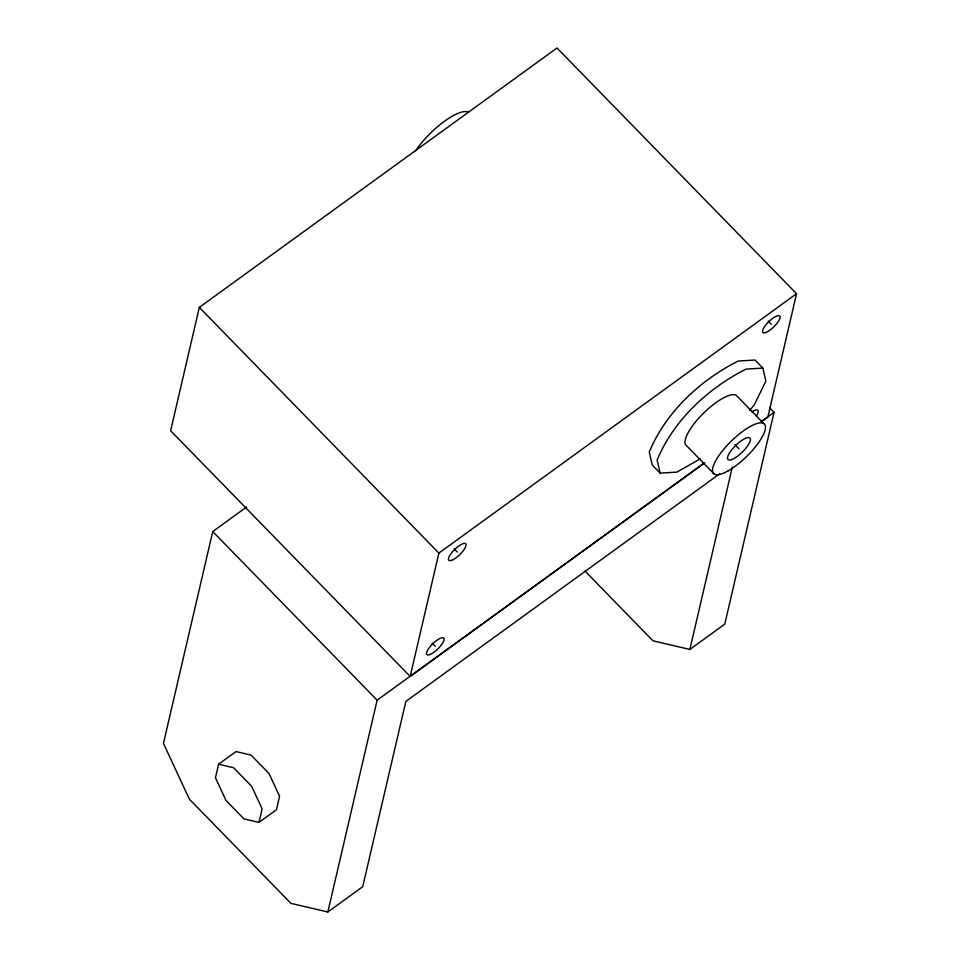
<?xml version="1.0" encoding="UTF-8"?>
<svg xmlns="http://www.w3.org/2000/svg" width="960" height="960" viewBox="0 0 960 960"><rect width="100%" height="100%" fill="white"/><g stroke="black" fill="none" stroke-linecap="round" stroke-linejoin="round"><path stroke-width="1.44" d="M760.572 422.352L767.844 417.084L796.548 293.724L557.004 48L199.332 307.38L170.628 430.74L410.172 676.464L704.796 462.804M246.732 506.916L212.748 531.564L163.452 743.376L189.384 799.176L290.928 903.348L327.84 912L362.724 886.692L405.852 701.4L719.664 473.82M218.592 764.22L215.448 777.744L225.972 800.4L244.008 818.892L258.984 822.408L276.432 809.748L279.576 796.224L269.052 773.568L251.016 755.076L236.04 751.56L218.592 764.22L233.568 767.724L251.604 786.228L262.128 808.872L258.984 822.408M327.84 912L377.124 700.188L703.656 463.392M410.172 676.464L438.876 553.104L796.548 293.724M584.916 570.996L652.968 640.8L689.868 649.452L732.312 467.076M769.86 408.036L774.048 412.332L724.764 624.144L689.868 649.452M749.688 410.4L754.296 404.82L765.852 381.168L762.852 368.088L754.992 360.024L738.216 361.02C699.924 380.448 666.012 411.924 649.26 451.968L652.272 465.06L660.132 473.112L676.896 472.128L700.332 458.808M761.916 421.14L774.048 412.332M762.852 368.088L746.076 369.072C707.784 388.512 673.872 419.988 657.12 460.032L660.132 473.112M768.168 321.048L771.312 324.276M763.716 423.504L736.224 395.304A35.484 10.86 -44.3 0 0 701.952 414.768A35.484 10.86 -44.3 0 0 686.748 445.896L714.24 474.096M734.904 444.624L738.972 448.8M454.116 548.808L457.26 552.024M199.332 307.38L438.876 553.104M432.168 643.104L435.312 646.32M212.748 531.564L377.124 700.188M751.848 411.912A11.82 3.612 -44.3 0 1 756.24 416.04M415.704 150.708A41.364 12.66 -44.3 0 1 468.588 112.356M451.704 560.292A11.82 3.612 -44.3 0 0 465.984 545.7A11.82 3.612 -44.3 0 0 454.08 550.08A11.82 3.612 -44.3 0 0 451.704 560.292M765.756 332.532A11.82 3.612 -44.3 0 0 780.036 317.94A11.82 3.612 -44.3 0 0 768.132 322.332A11.82 3.612 -44.3 0 0 765.756 332.532M429.768 654.588A11.82 3.612 -44.3 0 0 444.036 639.996A11.82 3.612 -44.3 0 0 432.132 644.388A11.82 3.612 -44.3 0 0 429.768 654.588M728.22 470.808A35.484 10.86 -44.3 0 0 765.336 425.868A35.484 10.86 -44.3 0 0 723.372 449.712A35.484 10.86 -44.3 0 0 728.22 470.808M731.76 459.54A15.36 4.704 -44.3 0 0 750.312 440.568A15.36 4.704 -44.3 0 0 734.844 446.268A15.36 4.704 -44.3 0 0 731.76 459.54"/></g></svg>
